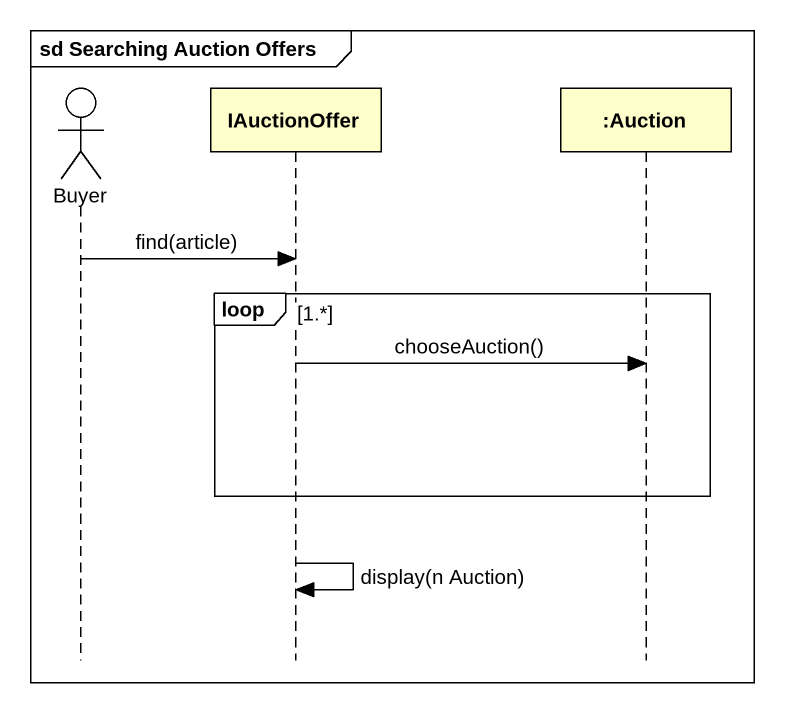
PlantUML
@startuml
mainframe sd Searching Auction Offers
hide footbox
actor Buyer
participant IAuctionOffer
participant ":Auction" as Auction

Buyer -> IAuctionOffer : find(article)
loop 1.*
  IAuctionOffer -> Auction : chooseAuction()
end
IAuctionOffer -> IAuctionOffer : display(n Auction)
@enduml
